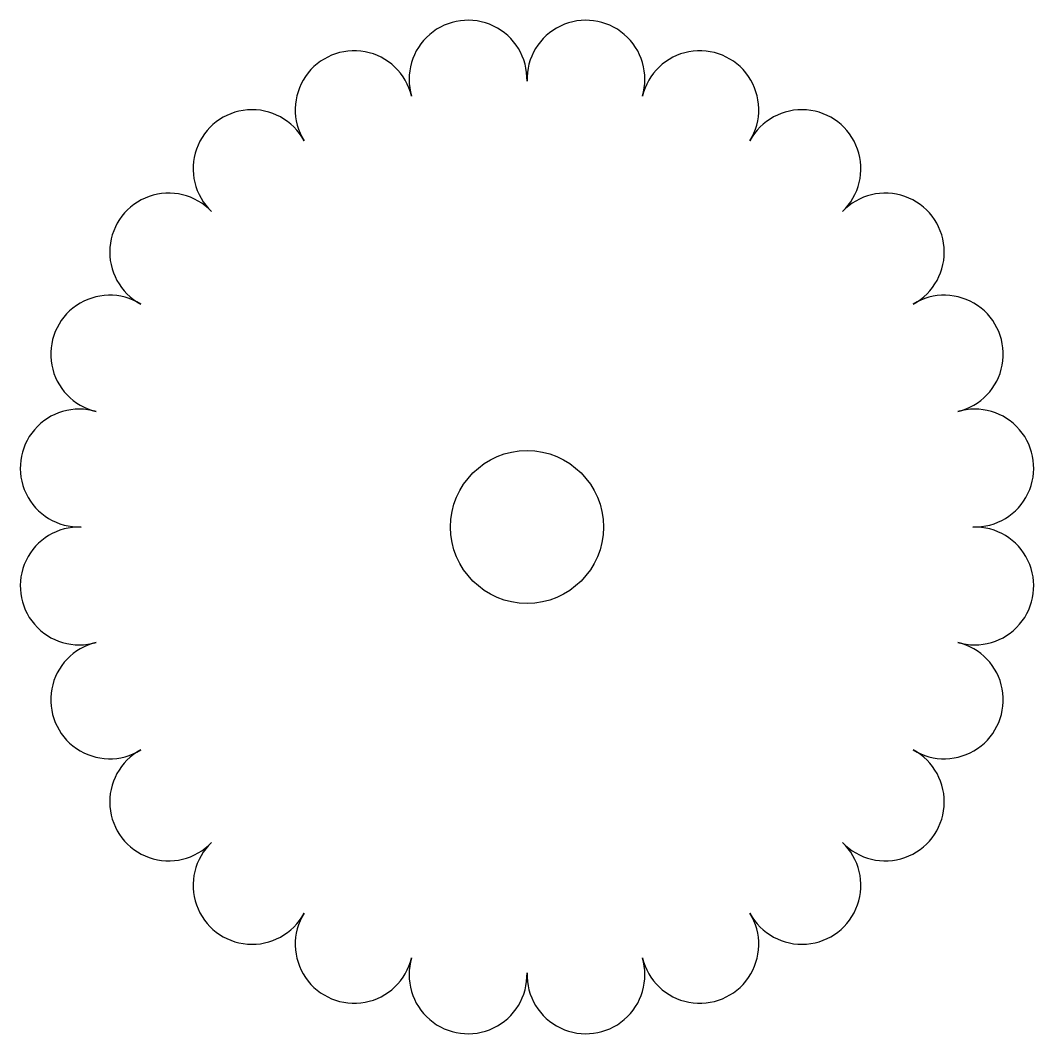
# Model space of a CAD drawing. Extents: x -0.98 to 0.98, y -0.98 to 0.98.
import ezdxf

# ---------------------------------------------------------------- set-up
doc = ezdxf.new("R2010")
doc.units = 0
doc.header["$LTSCALE"] = 0.01
doc.header["$MEASUREMENT"] = 0
doc.layers.get('0').update_dxf_attribs({"lineweight": 20})

msp = doc.modelspace()

# ---------------------------------------------------------------- linework, layer by layer
at = {"color": 0, "linetype": 'ByBlock', "lineweight": -2}
msp.add_lwpolyline([(-0.4331, -0.7502, 1.175545), (-0.2242, -0.8367, 1.175545), (0, -0.8662, 1.175545), (0.2242, -0.8367, 1.175545), (0.4331, -0.7502, 1.175545), (0.6125, -0.6125, 1.175545), (0.7502, -0.4331, 1.175545), (0.8367, -0.2242, 1.175545), (0.8662, 0, 1.175545), (0.8367, 0.2242, 1.175545), (0.7502, 0.4331, 1.175545), (0.6125, 0.6125, 1.175545), (0.4331, 0.7502, 1.175545), (0.2242, 0.8367, 1.175545), (0, 0.8662, 1.175545), (-0.2242, 0.8367, 1.175545), (-0.4331, 0.7502, 1.175545), (-0.6125, 0.6125, 1.175545), (-0.7502, 0.4331, 1.175545), (-0.8367, 0.2242, 1.175545), (-0.8662, 0, 1.175545), (-0.8367, -0.2242, 1.175545), (-0.7502, -0.4331, 1.175545), (-0.6125, -0.6125, 1.175545)], format="xyb", close=True, dxfattribs=at)
msp.add_circle((0, 0), 0.1485, dxfattribs=at)

doc.saveas('drawing.dxf')
